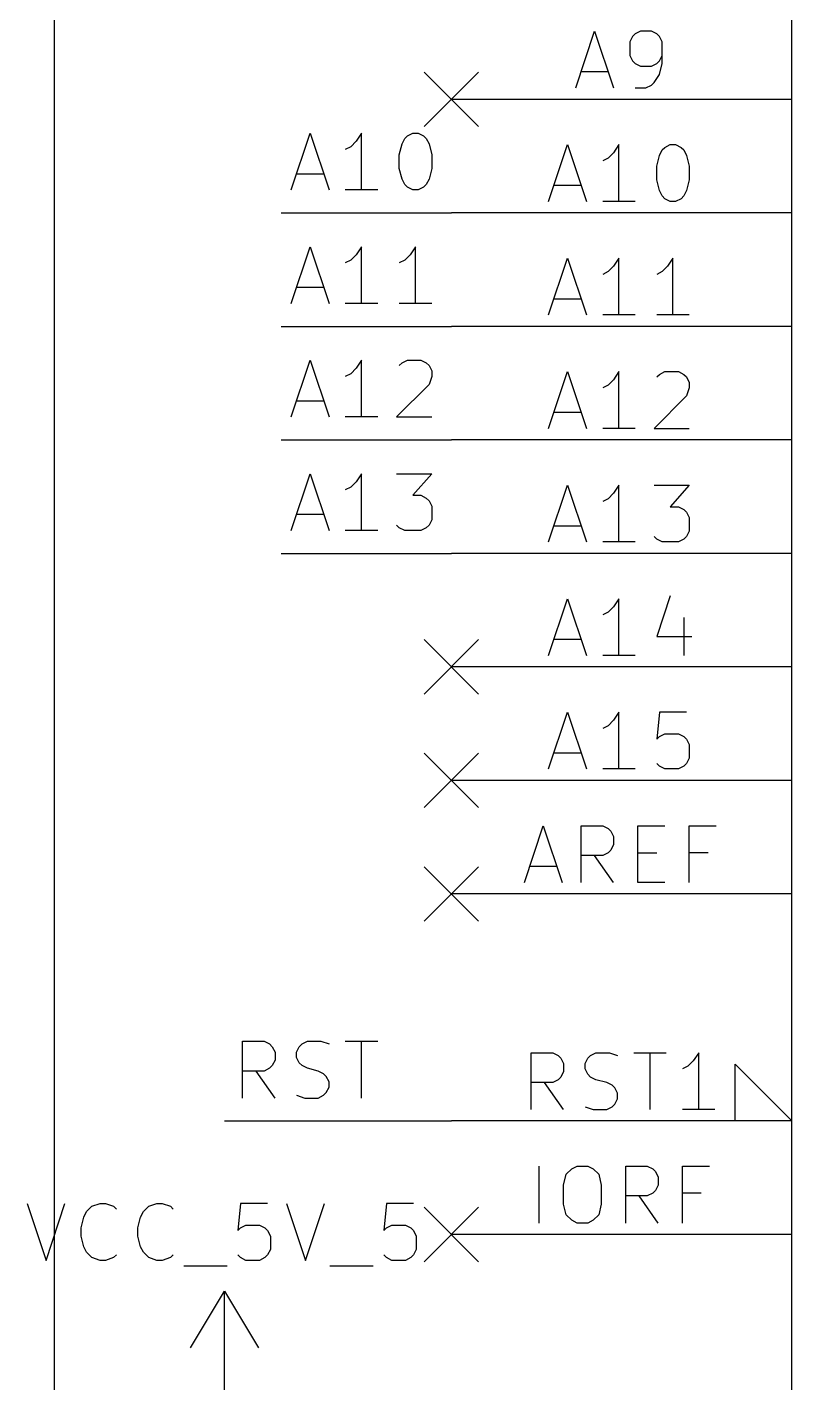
# Model space of a CAD drawing. Extents: x 0.4 to 11.3, y -7.9 to -0.4.
# Drawn here: x 3.626 to 4.3, y -4.931 to -3.736 of the extents above; entities that cross this region are included whole.
import ezdxf

# ---------------------------------------------------------------- set-up
doc = ezdxf.new("R2010")
doc.units = 0
doc.header["$MEASUREMENT"] = 0
for name, color, linetype in [('BLUE2', 5, 'CONTINUOUS'), ('BLUE3', 171, 'CONTINUOUS'), ('CYAN2', 4, 'CONTINUOUS'), ('GRAY1', 251, 'CONTINUOUS'), ('GREEN3', 91, 'CONTINUOUS'), ('LYELLOW', 51, 'CONTINUOUS'), ('RED2', 1, 'CONTINUOUS'), ('RED3', 11, 'CONTINUOUS')]:
    doc.layers.add(name, color=color, linetype=linetype)

msp = doc.modelspace()

# ---------------------------------------------------------------- linework, layer by layer
at = {"layer": 'BLUE2', "linetype": 'CONTINUOUS'}
for p, q in [((3.976, -3.776), (4.024, -3.824)), ((4.024, -3.776), (3.976, -3.824)), ((3.976, -4.276), (4.024, -4.324)), ((4.024, -4.276), (3.976, -4.324)), ((3.976, -4.376), (4.024, -4.424)), ((4.024, -4.376), (3.976, -4.424)), ((3.976, -4.476), (4.024, -4.524)), ((4.024, -4.476), (3.976, -4.524)), ((3.976, -4.776), (4.024, -4.824)), ((4.024, -4.776), (3.976, -4.824))]:
    msp.add_line(p, q, dxfattribs=at)
at = {"layer": 'BLUE3', "linetype": 'CONTINUOUS'}
msp.add_line((3.65, -0.85), (3.65, -6.45), dxfattribs=at)
at = {"layer": 'CYAN2', "linetype": 'CONTINUOUS'}
for p, q in [((3.6262, -4.7728), (3.6429, -4.8228)), ((3.6429, -4.8228), (3.6595, -4.7728)), ((3.6786, -4.7799), (3.6833, -4.7752)), ((3.6833, -4.7752), (3.6905, -4.7728)), ((3.6905, -4.7728), (3.6952, -4.7728)), ((3.6952, -4.7728), (3.7024, -4.7752)), ((3.7024, -4.7752), (3.7048, -4.7776)), ((3.7286, -4.7799), (3.7333, -4.7752)), ((3.7333, -4.7752), (3.7405, -4.7728)), ((3.7405, -4.7728), (3.7452, -4.7728)), ((3.7452, -4.7728), (3.7524, -4.7752)), ((3.7524, -4.7752), (3.7548, -4.7776)), ((3.8143, -4.7728), (3.8119, -4.7966)), ((3.8381, -4.7728), (3.8143, -4.7728)), ((3.8548, -4.7728), (3.8714, -4.8228)), ((3.8714, -4.8228), (3.8881, -4.7728)), ((3.9429, -4.7728), (3.9405, -4.7966)), ((3.9667, -4.7728), (3.9429, -4.7728)), ((3.6738, -4.7942), (3.6762, -4.7847)), ((3.6762, -4.7847), (3.6786, -4.7799)), ((3.7238, -4.7942), (3.7262, -4.7847)), ((3.7262, -4.7847), (3.7286, -4.7799)), ((3.6738, -4.8014), (3.6738, -4.7942)), ((3.6762, -4.8109), (3.6738, -4.8014)), ((3.7238, -4.8014), (3.7238, -4.7942)), ((3.7262, -4.8109), (3.7238, -4.8014)), ((3.8119, -4.7966), (3.8143, -4.7942)), ((3.8143, -4.7942), (3.819, -4.7919)), ((3.819, -4.7919), (3.831, -4.7919)), ((3.831, -4.7919), (3.8357, -4.7942)), ((3.8357, -4.7942), (3.8381, -4.7966)), ((3.8381, -4.7966), (3.8405, -4.8014)), ((3.8405, -4.8014), (3.8405, -4.8133)), ((3.9405, -4.7966), (3.9429, -4.7942)), ((3.9429, -4.7942), (3.9476, -4.7919)), ((3.9476, -4.7919), (3.9595, -4.7919)), ((3.9595, -4.7919), (3.9643, -4.7942)), ((3.9643, -4.7942), (3.9667, -4.7966)), ((3.9667, -4.7966), (3.969, -4.8014)), ((3.969, -4.8014), (3.969, -4.8133)), ((3.6786, -4.8157), (3.6762, -4.8109)), ((3.7286, -4.8157), (3.7262, -4.8109)), ((3.8405, -4.8133), (3.8381, -4.818)), ((3.969, -4.8133), (3.9667, -4.818)), ((3.6833, -4.8204), (3.6786, -4.8157)), ((3.6905, -4.8228), (3.6833, -4.8204)), ((3.6952, -4.8228), (3.6905, -4.8228)), ((3.7024, -4.8204), (3.6952, -4.8228)), ((3.7048, -4.818), (3.7024, -4.8204)), ((3.7333, -4.8204), (3.7286, -4.8157)), ((3.7405, -4.8228), (3.7333, -4.8204)), ((3.7452, -4.8228), (3.7405, -4.8228)), ((3.7524, -4.8204), (3.7452, -4.8228)), ((3.7548, -4.818), (3.7524, -4.8204)), ((3.8143, -4.8204), (3.8119, -4.818)), ((3.819, -4.8228), (3.8143, -4.8204)), ((3.831, -4.8228), (3.819, -4.8228)), ((3.8357, -4.8204), (3.831, -4.8228)), ((3.8381, -4.818), (3.8357, -4.8204)), ((3.9429, -4.8204), (3.9405, -4.818)), ((3.9476, -4.8228), (3.9429, -4.8204)), ((3.9595, -4.8228), (3.9476, -4.8228)), ((3.9643, -4.8204), (3.9595, -4.8228)), ((3.9667, -4.818), (3.9643, -4.8204)), ((3.7643, -4.8276), (3.8024, -4.8276)), ((3.8929, -4.8276), (3.931, -4.8276))]:
    msp.add_line(p, q, dxfattribs=at)
at = {"layer": 'GRAY1', "linetype": 'CONTINUOUS'}
for p, q in [((3.8589, -3.8798), (3.8755, -3.8298)), ((3.8755, -3.8298), (3.8922, -3.8798)), ((3.9208, -3.8298), (3.916, -3.8369)), ((3.9208, -3.8798), (3.9208, -3.8298)), ((3.9589, -3.8346), (3.9613, -3.8322)), ((3.9613, -3.8322), (3.966, -3.8298)), ((3.966, -3.8298), (3.9708, -3.8298)), ((3.9708, -3.8298), (3.9755, -3.8322)), ((3.9755, -3.8322), (3.9779, -3.8346)), ((3.9113, -3.8417), (3.9065, -3.8441)), ((3.916, -3.8369), (3.9113, -3.8417)), ((3.9541, -3.8488), (3.9565, -3.8393)), ((3.9565, -3.8393), (3.9589, -3.8346)), ((3.9779, -3.8346), (3.9803, -3.8393)), ((3.9803, -3.8393), (3.9827, -3.8488)), ((3.9541, -3.8608), (3.9541, -3.8488)), ((3.9827, -3.8488), (3.9827, -3.8608)), ((3.8636, -3.8655), (3.8874, -3.8655)), ((3.9565, -3.8703), (3.9541, -3.8608)), ((3.9827, -3.8608), (3.9803, -3.8703)), ((3.9351, -3.8798), (3.9065, -3.8798)), ((3.9589, -3.875), (3.9565, -3.8703)), ((3.9613, -3.8774), (3.9589, -3.875)), ((3.966, -3.8798), (3.9613, -3.8774)), ((3.9708, -3.8798), (3.966, -3.8798)), ((3.9755, -3.8774), (3.9708, -3.8798)), ((3.9779, -3.875), (3.9755, -3.8774)), ((3.9803, -3.8703), (3.9779, -3.875)), ((3.8589, -3.9798), (3.8755, -3.9298)), ((3.8755, -3.9298), (3.8922, -3.9798)), ((3.916, -3.9369), (3.9113, -3.9417)), ((3.9208, -3.9298), (3.916, -3.9369)), ((3.9208, -3.9798), (3.9208, -3.9298)), ((3.9636, -3.9369), (3.9589, -3.9417)), ((3.9684, -3.9298), (3.9636, -3.9369)), ((3.9684, -3.9798), (3.9684, -3.9298)), ((3.9113, -3.9417), (3.9065, -3.9441)), ((3.9589, -3.9417), (3.9541, -3.9441)), ((3.8636, -3.9655), (3.8874, -3.9655)), ((3.9351, -3.9798), (3.9065, -3.9798)), ((3.9827, -3.9798), (3.9541, -3.9798)), ((3.8589, -4.0798), (3.8755, -4.0298)), ((3.8755, -4.0298), (3.8922, -4.0798)), ((3.916, -4.0369), (3.9113, -4.0417)), ((3.9208, -4.0298), (3.916, -4.0369)), ((3.9208, -4.0798), (3.9208, -4.0298)), ((3.9541, -4.0346), (3.9565, -4.0322)), ((3.9565, -4.0322), (3.9613, -4.0298)), ((3.9613, -4.0298), (3.9732, -4.0298)), ((3.9732, -4.0298), (3.9779, -4.0322)), ((3.9779, -4.0322), (3.9803, -4.0346)), ((3.9803, -4.0346), (3.9827, -4.0393)), ((3.9113, -4.0417), (3.9065, -4.0441)), ((3.9827, -4.0441), (3.9803, -4.0512)), ((3.9827, -4.0393), (3.9827, -4.0441)), ((3.9803, -4.0512), (3.9517, -4.0798)), ((3.8636, -4.0655), (3.8874, -4.0655)), ((3.9351, -4.0798), (3.9065, -4.0798)), ((3.9517, -4.0798), (3.9827, -4.0798)), ((3.8589, -4.1798), (3.8755, -4.1298)), ((3.8755, -4.1298), (3.8922, -4.1798)), ((3.9208, -4.1298), (3.916, -4.1369)), ((3.9208, -4.1798), (3.9208, -4.1298)), ((3.9517, -4.1298), (3.9827, -4.1298)), ((3.9827, -4.1298), (3.966, -4.1488)), ((3.9113, -4.1417), (3.9065, -4.1441)), ((3.916, -4.1369), (3.9113, -4.1417)), ((3.966, -4.1488), (3.9732, -4.1488)), ((3.9732, -4.1488), (3.9779, -4.1512)), ((3.9779, -4.1512), (3.9803, -4.1536)), ((3.9803, -4.1536), (3.9827, -4.1584)), ((3.8636, -4.1655), (3.8874, -4.1655)), ((3.9827, -4.1584), (3.9827, -4.1703)), ((3.9351, -4.1798), (3.9065, -4.1798)), ((3.9541, -4.1774), (3.9517, -4.175)), ((3.9589, -4.1798), (3.9541, -4.1774)), ((3.9732, -4.1798), (3.9589, -4.1798)), ((3.9779, -4.1774), (3.9732, -4.1798)), ((3.9803, -4.175), (3.9779, -4.1774)), ((3.9827, -4.1703), (3.9803, -4.175)), ((3.816, -4.6798), (3.816, -4.6298)), ((3.816, -4.6298), (3.8351, -4.6298)), ((3.8351, -4.6298), (3.8398, -4.6322)), ((3.8398, -4.6322), (3.8422, -4.6346)), ((3.866, -4.6346), (3.8684, -4.6322)), ((3.8684, -4.6322), (3.8732, -4.6298)), ((3.8732, -4.6298), (3.8851, -4.6298)), ((3.8851, -4.6298), (3.8922, -4.6322)), ((3.9065, -4.6298), (3.9351, -4.6298)), ((3.9208, -4.6798), (3.9208, -4.6298)), ((3.8422, -4.6346), (3.8446, -4.6393)), ((3.8446, -4.6393), (3.8446, -4.6465)), ((3.8636, -4.6393), (3.866, -4.6346)), ((3.8636, -4.6441), (3.8636, -4.6393)), ((3.866, -4.6488), (3.8636, -4.6441)), ((3.8351, -4.656), (3.816, -4.656)), ((3.8446, -4.6798), (3.8279, -4.656)), ((3.8398, -4.6536), (3.8351, -4.656)), ((3.8422, -4.6512), (3.8398, -4.6536)), ((3.8446, -4.6465), (3.8422, -4.6512)), ((3.8684, -4.6512), (3.866, -4.6488)), ((3.8732, -4.6536), (3.8684, -4.6512)), ((3.8827, -4.656), (3.8732, -4.6536)), ((3.8874, -4.6584), (3.8827, -4.656)), ((3.8898, -4.6608), (3.8874, -4.6584)), ((3.8922, -4.6655), (3.8898, -4.6608)), ((3.8922, -4.6703), (3.8922, -4.6655)), ((3.8636, -4.6774), (3.8708, -4.6798)), ((3.8708, -4.6798), (3.8827, -4.6798)), ((3.8827, -4.6798), (3.8874, -4.6774)), ((3.8874, -4.6774), (3.8898, -4.675)), ((3.8898, -4.675), (3.8922, -4.6703))]:
    msp.add_line(p, q, dxfattribs=at)
at = {"layer": 'GREEN3', "linetype": 'CONTINUOUS'}
for p, q in [((3.85, -3.9), (4, -3.9)), ((3.85, -4), (4, -4)), ((3.85, -4.1), (4, -4.1)), ((3.85, -4.2), (4, -4.2)), ((3.8, -4.7), (4, -4.7))]:
    msp.add_line(p, q, dxfattribs=at)
at = {"layer": 'LYELLOW', "linetype": 'CONTINUOUS'}
msp.add_line((4.3, -6.05), (4.3, -1.45), dxfattribs=at)
at = {"layer": 'RED2', "linetype": 'CONTINUOUS'}
for p, q in [((4.3, -6.05), (4.3, -1.45)), ((4.3, -3.8), (4, -3.8)), ((4.3, -3.8), (4, -3.8)), ((4.3, -3.9), (4, -3.9)), ((4.3, -3.9), (4, -3.9)), ((4.3, -4), (4, -4)), ((4.3, -4), (4, -4)), ((4.3, -4.1), (4, -4.1)), ((4.3, -4.1), (4, -4.1)), ((4.3, -4.2), (4, -4.2)), ((4.3, -4.2), (4, -4.2)), ((4.3, -4.3), (4, -4.3)), ((4.3, -4.3), (4, -4.3)), ((4.3, -4.4), (4, -4.4)), ((4.3, -4.4), (4, -4.4)), ((4.3, -4.5), (4, -4.5)), ((4.3, -4.5), (4, -4.5)), ((4.25, -4.7), (4.25, -4.65)), ((4.25, -4.65), (4.3, -4.7)), ((4.25, -4.7), (4.25, -4.65)), ((4.25, -4.65), (4.3, -4.7)), ((4.3, -4.7), (4, -4.7)), ((4.3, -4.7), (4, -4.7)), ((4.3, -4.8), (4, -4.8)), ((4.3, -4.8), (4, -4.8)), ((3.77, -4.9), (3.8, -4.85)), ((3.8, -4.95), (3.8, -4.85)), ((3.8, -4.85), (3.83, -4.9))]:
    msp.add_line(p, q, dxfattribs=at)
at = {"layer": 'RED3', "linetype": 'CONTINUOUS'}
for p, q in [((4.1095, -3.7899), (4.1262, -3.7399)), ((4.1095, -3.7899), (4.1262, -3.7399)), ((4.1262, -3.7399), (4.1429, -3.7899)), ((4.1262, -3.7399), (4.1429, -3.7899)), ((4.1595, -3.7446), (4.1571, -3.7494)), ((4.1595, -3.7446), (4.1571, -3.7494)), ((4.1571, -3.7494), (4.1571, -3.7613)), ((4.1571, -3.7494), (4.1571, -3.7613)), ((4.1619, -3.7423), (4.1595, -3.7446)), ((4.1619, -3.7423), (4.1595, -3.7446)), ((4.1667, -3.7399), (4.1619, -3.7423)), ((4.1667, -3.7399), (4.1619, -3.7423)), ((4.1762, -3.7399), (4.1667, -3.7399)), ((4.1762, -3.7399), (4.1667, -3.7399)), ((4.181, -3.7423), (4.1762, -3.7399)), ((4.181, -3.7423), (4.1762, -3.7399)), ((4.1833, -3.7446), (4.181, -3.7423)), ((4.1833, -3.7446), (4.181, -3.7423)), ((4.1857, -3.7494), (4.1833, -3.7446)), ((4.1857, -3.7494), (4.1833, -3.7446)), ((4.1857, -3.7684), (4.1857, -3.7494)), ((4.1857, -3.7684), (4.1857, -3.7494)), ((4.1571, -3.7613), (4.1595, -3.7661)), ((4.1571, -3.7613), (4.1595, -3.7661)), ((4.1833, -3.7661), (4.1857, -3.7613)), ((4.1833, -3.7661), (4.1857, -3.7613)), ((4.1595, -3.7661), (4.1619, -3.7684)), ((4.1595, -3.7661), (4.1619, -3.7684)), ((4.1619, -3.7684), (4.1667, -3.7708)), ((4.1619, -3.7684), (4.1667, -3.7708)), ((4.1667, -3.7708), (4.1762, -3.7708)), ((4.1667, -3.7708), (4.1762, -3.7708)), ((4.1762, -3.7708), (4.181, -3.7684)), ((4.1762, -3.7708), (4.181, -3.7684)), ((4.181, -3.7684), (4.1833, -3.7661)), ((4.181, -3.7684), (4.1833, -3.7661)), ((4.1833, -3.778), (4.1857, -3.7684)), ((4.1833, -3.778), (4.1857, -3.7684)), ((4.1143, -3.7756), (4.1381, -3.7756)), ((4.1143, -3.7756), (4.1381, -3.7756)), ((4.1762, -3.7875), (4.1786, -3.7851)), ((4.1762, -3.7875), (4.1786, -3.7851)), ((4.1786, -3.7851), (4.1833, -3.778)), ((4.1786, -3.7851), (4.1833, -3.778)), ((4.1619, -3.7899), (4.1714, -3.7899)), ((4.1619, -3.7899), (4.1714, -3.7899)), ((4.1714, -3.7899), (4.1762, -3.7875)), ((4.1714, -3.7899), (4.1762, -3.7875)), ((4.0857, -3.8899), (4.1024, -3.8399)), ((4.0857, -3.8899), (4.1024, -3.8399)), ((4.1024, -3.8399), (4.119, -3.8899)), ((4.1024, -3.8399), (4.119, -3.8899)), ((4.1476, -3.8399), (4.1429, -3.847)), ((4.1476, -3.8399), (4.1429, -3.847)), ((4.1476, -3.8899), (4.1476, -3.8399)), ((4.1476, -3.8899), (4.1476, -3.8399)), ((4.1833, -3.8494), (4.1857, -3.8446)), ((4.1833, -3.8494), (4.1857, -3.8446)), ((4.1857, -3.8446), (4.1881, -3.8423)), ((4.1857, -3.8446), (4.1881, -3.8423)), ((4.1881, -3.8423), (4.1929, -3.8399)), ((4.1881, -3.8423), (4.1929, -3.8399)), ((4.1929, -3.8399), (4.1976, -3.8399)), ((4.1929, -3.8399), (4.1976, -3.8399)), ((4.1976, -3.8399), (4.2024, -3.8423)), ((4.1976, -3.8399), (4.2024, -3.8423)), ((4.2024, -3.8423), (4.2048, -3.8446)), ((4.2024, -3.8423), (4.2048, -3.8446)), ((4.2048, -3.8446), (4.2071, -3.8494)), ((4.2048, -3.8446), (4.2071, -3.8494)), ((4.1381, -3.8518), (4.1333, -3.8542)), ((4.1381, -3.8518), (4.1333, -3.8542)), ((4.1429, -3.847), (4.1381, -3.8518)), ((4.1429, -3.847), (4.1381, -3.8518)), ((4.181, -3.8589), (4.1833, -3.8494)), ((4.181, -3.8589), (4.1833, -3.8494)), ((4.2071, -3.8494), (4.2095, -3.8589)), ((4.2071, -3.8494), (4.2095, -3.8589)), ((4.181, -3.8708), (4.181, -3.8589)), ((4.181, -3.8708), (4.181, -3.8589)), ((4.2095, -3.8589), (4.2095, -3.8708)), ((4.2095, -3.8589), (4.2095, -3.8708)), ((4.0905, -3.8756), (4.1143, -3.8756)), ((4.0905, -3.8756), (4.1143, -3.8756)), ((4.1833, -3.8804), (4.181, -3.8708)), ((4.1833, -3.8804), (4.181, -3.8708)), ((4.1857, -3.8851), (4.1833, -3.8804)), ((4.1857, -3.8851), (4.1833, -3.8804)), ((4.2071, -3.8804), (4.2048, -3.8851)), ((4.2071, -3.8804), (4.2048, -3.8851)), ((4.2095, -3.8708), (4.2071, -3.8804)), ((4.2095, -3.8708), (4.2071, -3.8804)), ((4.1619, -3.8899), (4.1333, -3.8899)), ((4.1619, -3.8899), (4.1333, -3.8899)), ((4.1881, -3.8875), (4.1857, -3.8851)), ((4.1881, -3.8875), (4.1857, -3.8851)), ((4.1929, -3.8899), (4.1881, -3.8875)), ((4.1929, -3.8899), (4.1881, -3.8875)), ((4.1976, -3.8899), (4.1929, -3.8899)), ((4.1976, -3.8899), (4.1929, -3.8899)), ((4.2024, -3.8875), (4.1976, -3.8899)), ((4.2024, -3.8875), (4.1976, -3.8899)), ((4.2048, -3.8851), (4.2024, -3.8875)), ((4.2048, -3.8851), (4.2024, -3.8875)), ((4.0857, -3.9899), (4.1024, -3.9399)), ((4.0857, -3.9899), (4.1024, -3.9399)), ((4.1024, -3.9399), (4.119, -3.9899)), ((4.1024, -3.9399), (4.119, -3.9899)), ((4.1476, -3.9399), (4.1429, -3.947)), ((4.1476, -3.9399), (4.1429, -3.947)), ((4.1476, -3.9899), (4.1476, -3.9399)), ((4.1476, -3.9899), (4.1476, -3.9399)), ((4.1952, -3.9399), (4.1905, -3.947)), ((4.1952, -3.9399), (4.1905, -3.947)), ((4.1952, -3.9899), (4.1952, -3.9399)), ((4.1952, -3.9899), (4.1952, -3.9399)), ((4.1381, -3.9518), (4.1333, -3.9542)), ((4.1381, -3.9518), (4.1333, -3.9542)), ((4.1429, -3.947), (4.1381, -3.9518)), ((4.1429, -3.947), (4.1381, -3.9518)), ((4.1857, -3.9518), (4.181, -3.9542)), ((4.1857, -3.9518), (4.181, -3.9542)), ((4.1905, -3.947), (4.1857, -3.9518)), ((4.1905, -3.947), (4.1857, -3.9518)), ((4.0905, -3.9756), (4.1143, -3.9756)), ((4.0905, -3.9756), (4.1143, -3.9756)), ((4.1619, -3.9899), (4.1333, -3.9899)), ((4.1619, -3.9899), (4.1333, -3.9899)), ((4.2095, -3.9899), (4.181, -3.9899)), ((4.2095, -3.9899), (4.181, -3.9899)), ((4.0857, -4.0899), (4.1024, -4.0399)), ((4.0857, -4.0899), (4.1024, -4.0399)), ((4.1024, -4.0399), (4.119, -4.0899)), ((4.1024, -4.0399), (4.119, -4.0899)), ((4.1429, -4.047), (4.1381, -4.0518)), ((4.1429, -4.047), (4.1381, -4.0518)), ((4.1476, -4.0399), (4.1429, -4.047)), ((4.1476, -4.0399), (4.1429, -4.047)), ((4.1476, -4.0899), (4.1476, -4.0399)), ((4.1476, -4.0899), (4.1476, -4.0399)), ((4.181, -4.0446), (4.1833, -4.0423)), ((4.181, -4.0446), (4.1833, -4.0423)), ((4.1833, -4.0423), (4.1881, -4.0399)), ((4.1833, -4.0423), (4.1881, -4.0399)), ((4.1881, -4.0399), (4.2, -4.0399)), ((4.1881, -4.0399), (4.2, -4.0399)), ((4.2, -4.0399), (4.2048, -4.0423)), ((4.2, -4.0399), (4.2048, -4.0423)), ((4.2048, -4.0423), (4.2071, -4.0446)), ((4.2048, -4.0423), (4.2071, -4.0446)), ((4.2071, -4.0446), (4.2095, -4.0494)), ((4.2071, -4.0446), (4.2095, -4.0494)), ((4.1381, -4.0518), (4.1333, -4.0542)), ((4.1381, -4.0518), (4.1333, -4.0542)), ((4.2095, -4.0542), (4.2071, -4.0613)), ((4.2095, -4.0542), (4.2071, -4.0613)), ((4.2095, -4.0494), (4.2095, -4.0542)), ((4.2095, -4.0494), (4.2095, -4.0542)), ((4.2071, -4.0613), (4.1786, -4.0899)), ((4.2071, -4.0613), (4.1786, -4.0899)), ((4.0905, -4.0756), (4.1143, -4.0756)), ((4.0905, -4.0756), (4.1143, -4.0756)), ((4.1619, -4.0899), (4.1333, -4.0899)), ((4.1619, -4.0899), (4.1333, -4.0899)), ((4.1786, -4.0899), (4.2095, -4.0899)), ((4.1786, -4.0899), (4.2095, -4.0899)), ((4.0857, -4.1899), (4.1024, -4.1399)), ((4.0857, -4.1899), (4.1024, -4.1399)), ((4.1024, -4.1399), (4.119, -4.1899)), ((4.1024, -4.1399), (4.119, -4.1899)), ((4.1476, -4.1399), (4.1429, -4.147)), ((4.1476, -4.1399), (4.1429, -4.147)), ((4.1476, -4.1899), (4.1476, -4.1399)), ((4.1476, -4.1899), (4.1476, -4.1399)), ((4.1786, -4.1399), (4.2095, -4.1399)), ((4.1786, -4.1399), (4.2095, -4.1399)), ((4.2095, -4.1399), (4.1929, -4.1589)), ((4.2095, -4.1399), (4.1929, -4.1589)), ((4.1381, -4.1518), (4.1333, -4.1542)), ((4.1381, -4.1518), (4.1333, -4.1542)), ((4.1429, -4.147), (4.1381, -4.1518)), ((4.1429, -4.147), (4.1381, -4.1518)), ((4.1929, -4.1589), (4.2, -4.1589)), ((4.1929, -4.1589), (4.2, -4.1589)), ((4.2, -4.1589), (4.2048, -4.1613)), ((4.2, -4.1589), (4.2048, -4.1613)), ((4.2048, -4.1613), (4.2071, -4.1637)), ((4.2048, -4.1613), (4.2071, -4.1637)), ((4.2071, -4.1637), (4.2095, -4.1684)), ((4.2071, -4.1637), (4.2095, -4.1684)), ((4.0905, -4.1756), (4.1143, -4.1756)), ((4.0905, -4.1756), (4.1143, -4.1756)), ((4.2095, -4.1684), (4.2095, -4.1804)), ((4.2095, -4.1684), (4.2095, -4.1804)), ((4.1619, -4.1899), (4.1333, -4.1899)), ((4.1619, -4.1899), (4.1333, -4.1899)), ((4.181, -4.1875), (4.1786, -4.1851)), ((4.181, -4.1875), (4.1786, -4.1851)), ((4.1857, -4.1899), (4.181, -4.1875)), ((4.1857, -4.1899), (4.181, -4.1875)), ((4.2, -4.1899), (4.1857, -4.1899)), ((4.2, -4.1899), (4.1857, -4.1899)), ((4.2048, -4.1875), (4.2, -4.1899)), ((4.2048, -4.1875), (4.2, -4.1899)), ((4.2071, -4.1851), (4.2048, -4.1875)), ((4.2071, -4.1851), (4.2048, -4.1875)), ((4.2095, -4.1804), (4.2071, -4.1851)), ((4.2095, -4.1804), (4.2071, -4.1851)), ((4.0857, -4.2899), (4.1024, -4.2399)), ((4.0857, -4.2899), (4.1024, -4.2399)), ((4.1024, -4.2399), (4.119, -4.2899)), ((4.1024, -4.2399), (4.119, -4.2899)), ((4.1476, -4.2399), (4.1429, -4.247)), ((4.1476, -4.2399), (4.1429, -4.247)), ((4.1476, -4.2899), (4.1476, -4.2399)), ((4.1476, -4.2899), (4.1476, -4.2399)), ((4.1929, -4.2375), (4.181, -4.2732)), ((4.1929, -4.2375), (4.181, -4.2732)), ((4.1381, -4.2518), (4.1333, -4.2542)), ((4.1381, -4.2518), (4.1333, -4.2542)), ((4.1429, -4.247), (4.1381, -4.2518)), ((4.1429, -4.247), (4.1381, -4.2518)), ((4.2048, -4.2565), (4.2048, -4.2899)), ((4.2048, -4.2565), (4.2048, -4.2899)), ((4.0905, -4.2756), (4.1143, -4.2756)), ((4.0905, -4.2756), (4.1143, -4.2756)), ((4.181, -4.2732), (4.2119, -4.2732)), ((4.181, -4.2732), (4.2119, -4.2732)), ((4.1619, -4.2899), (4.1333, -4.2899)), ((4.1619, -4.2899), (4.1333, -4.2899)), ((4.0857, -4.3899), (4.1024, -4.3399)), ((4.0857, -4.3899), (4.1024, -4.3399)), ((4.1024, -4.3399), (4.119, -4.3899)), ((4.1024, -4.3399), (4.119, -4.3899)), ((4.1429, -4.347), (4.1381, -4.3518)), ((4.1429, -4.347), (4.1381, -4.3518)), ((4.1476, -4.3399), (4.1429, -4.347)), ((4.1476, -4.3399), (4.1429, -4.347)), ((4.1476, -4.3899), (4.1476, -4.3399)), ((4.1476, -4.3899), (4.1476, -4.3399)), ((4.1833, -4.3399), (4.181, -4.3637)), ((4.1833, -4.3399), (4.181, -4.3637)), ((4.2071, -4.3399), (4.1833, -4.3399)), ((4.2071, -4.3399), (4.1833, -4.3399)), ((4.1381, -4.3518), (4.1333, -4.3542)), ((4.1381, -4.3518), (4.1333, -4.3542)), ((4.1833, -4.3613), (4.1881, -4.3589)), ((4.1833, -4.3613), (4.1881, -4.3589)), ((4.1881, -4.3589), (4.2, -4.3589)), ((4.1881, -4.3589), (4.2, -4.3589)), ((4.2, -4.3589), (4.2048, -4.3613)), ((4.2, -4.3589), (4.2048, -4.3613)), ((4.181, -4.3637), (4.1833, -4.3613)), ((4.181, -4.3637), (4.1833, -4.3613)), ((4.2048, -4.3613), (4.2071, -4.3637)), ((4.2048, -4.3613), (4.2071, -4.3637)), ((4.2071, -4.3637), (4.2095, -4.3684)), ((4.2071, -4.3637), (4.2095, -4.3684)), ((4.2095, -4.3684), (4.2095, -4.3804)), ((4.2095, -4.3684), (4.2095, -4.3804)), ((4.0905, -4.3756), (4.1143, -4.3756)), ((4.0905, -4.3756), (4.1143, -4.3756)), ((4.2095, -4.3804), (4.2071, -4.3851)), ((4.2095, -4.3804), (4.2071, -4.3851)), ((4.1619, -4.3899), (4.1333, -4.3899)), ((4.1619, -4.3899), (4.1333, -4.3899)), ((4.1833, -4.3875), (4.181, -4.3851)), ((4.1833, -4.3875), (4.181, -4.3851)), ((4.1881, -4.3899), (4.1833, -4.3875)), ((4.1881, -4.3899), (4.1833, -4.3875)), ((4.2, -4.3899), (4.1881, -4.3899)), ((4.2, -4.3899), (4.1881, -4.3899)), ((4.2048, -4.3875), (4.2, -4.3899)), ((4.2048, -4.3875), (4.2, -4.3899)), ((4.2071, -4.3851), (4.2048, -4.3875)), ((4.2071, -4.3851), (4.2048, -4.3875)), ((4.0643, -4.4899), (4.0809, -4.4399)), ((4.0643, -4.4899), (4.0809, -4.4399)), ((4.0809, -4.4399), (4.0976, -4.4899)), ((4.0809, -4.4399), (4.0976, -4.4899)), ((4.1143, -4.4899), (4.1143, -4.4399)), ((4.1143, -4.4399), (4.1333, -4.4399)), ((4.1143, -4.4899), (4.1143, -4.4399)), ((4.1143, -4.4399), (4.1333, -4.4399)), ((4.1333, -4.4399), (4.1381, -4.4423)), ((4.1333, -4.4399), (4.1381, -4.4423)), ((4.1381, -4.4423), (4.1405, -4.4446)), ((4.1381, -4.4423), (4.1405, -4.4446)), ((4.1643, -4.4899), (4.1643, -4.4399)), ((4.1643, -4.4399), (4.1881, -4.4399)), ((4.1643, -4.4899), (4.1643, -4.4399)), ((4.1643, -4.4399), (4.1881, -4.4399)), ((4.2095, -4.4899), (4.2095, -4.4399)), ((4.2095, -4.4399), (4.2333, -4.4399)), ((4.2095, -4.4899), (4.2095, -4.4399)), ((4.2095, -4.4399), (4.2333, -4.4399)), ((4.1405, -4.4446), (4.1429, -4.4494)), ((4.1405, -4.4446), (4.1429, -4.4494)), ((4.1429, -4.4494), (4.1429, -4.4565)), ((4.1429, -4.4494), (4.1429, -4.4565)), ((4.1333, -4.4661), (4.1143, -4.4661)), ((4.1333, -4.4661), (4.1143, -4.4661)), ((4.1429, -4.4899), (4.1262, -4.4661)), ((4.1429, -4.4899), (4.1262, -4.4661)), ((4.1381, -4.4637), (4.1333, -4.4661)), ((4.1381, -4.4637), (4.1333, -4.4661)), ((4.1405, -4.4613), (4.1381, -4.4637)), ((4.1405, -4.4613), (4.1381, -4.4637)), ((4.1429, -4.4565), (4.1405, -4.4613)), ((4.1429, -4.4565), (4.1405, -4.4613)), ((4.1643, -4.4637), (4.181, -4.4637)), ((4.1643, -4.4637), (4.181, -4.4637)), ((4.2262, -4.4637), (4.2095, -4.4637)), ((4.2262, -4.4637), (4.2095, -4.4637)), ((4.069, -4.4756), (4.0929, -4.4756)), ((4.069, -4.4756), (4.0929, -4.4756)), ((4.1881, -4.4899), (4.1643, -4.4899)), ((4.1881, -4.4899), (4.1643, -4.4899)), ((4.0702, -4.6899), (4.0702, -4.6399)), ((4.0702, -4.6399), (4.0893, -4.6399)), ((4.0702, -4.6899), (4.0702, -4.6399)), ((4.0702, -4.6399), (4.0893, -4.6399)), ((4.0893, -4.6399), (4.094, -4.6423)), ((4.0893, -4.6399), (4.094, -4.6423)), ((4.094, -4.6423), (4.0964, -4.6446)), ((4.094, -4.6423), (4.0964, -4.6446)), ((4.0964, -4.6446), (4.0988, -4.6494)), ((4.0964, -4.6446), (4.0988, -4.6494)), ((4.1179, -4.6494), (4.1202, -4.6446)), ((4.1179, -4.6494), (4.1202, -4.6446)), ((4.1202, -4.6446), (4.1226, -4.6423)), ((4.1202, -4.6446), (4.1226, -4.6423)), ((4.1226, -4.6423), (4.1274, -4.6399)), ((4.1226, -4.6423), (4.1274, -4.6399)), ((4.1274, -4.6399), (4.1393, -4.6399)), ((4.1274, -4.6399), (4.1393, -4.6399)), ((4.1393, -4.6399), (4.1464, -4.6423)), ((4.1393, -4.6399), (4.1464, -4.6423)), ((4.1607, -4.6399), (4.1893, -4.6399)), ((4.1607, -4.6399), (4.1893, -4.6399)), ((4.175, -4.6899), (4.175, -4.6399)), ((4.175, -4.6899), (4.175, -4.6399)), ((4.2179, -4.6399), (4.2131, -4.647)), ((4.2179, -4.6399), (4.2131, -4.647)), ((4.2179, -4.6899), (4.2179, -4.6399)), ((4.2179, -4.6899), (4.2179, -4.6399)), ((4.0988, -4.6565), (4.0964, -4.6613)), ((4.0988, -4.6565), (4.0964, -4.6613)), ((4.0988, -4.6494), (4.0988, -4.6565)), ((4.0988, -4.6494), (4.0988, -4.6565)), ((4.1179, -4.6542), (4.1179, -4.6494)), ((4.1179, -4.6542), (4.1179, -4.6494)), ((4.1202, -4.6589), (4.1179, -4.6542)), ((4.1202, -4.6589), (4.1179, -4.6542)), ((4.2083, -4.6518), (4.2036, -4.6542)), ((4.2083, -4.6518), (4.2036, -4.6542)), ((4.2131, -4.647), (4.2083, -4.6518)), ((4.2131, -4.647), (4.2083, -4.6518)), ((4.0893, -4.6661), (4.0702, -4.6661)), ((4.0893, -4.6661), (4.0702, -4.6661)), ((4.0988, -4.6899), (4.0821, -4.6661)), ((4.0988, -4.6899), (4.0821, -4.6661)), ((4.094, -4.6637), (4.0893, -4.6661)), ((4.094, -4.6637), (4.0893, -4.6661)), ((4.0964, -4.6613), (4.094, -4.6637)), ((4.0964, -4.6613), (4.094, -4.6637)), ((4.1226, -4.6613), (4.1202, -4.6589)), ((4.1226, -4.6613), (4.1202, -4.6589)), ((4.1274, -4.6637), (4.1226, -4.6613)), ((4.1274, -4.6637), (4.1226, -4.6613)), ((4.1369, -4.6661), (4.1274, -4.6637)), ((4.1369, -4.6661), (4.1274, -4.6637)), ((4.1417, -4.6684), (4.1369, -4.6661)), ((4.1417, -4.6684), (4.1369, -4.6661)), ((4.144, -4.6708), (4.1417, -4.6684)), ((4.144, -4.6708), (4.1417, -4.6684)), ((4.1464, -4.6756), (4.144, -4.6708)), ((4.1464, -4.6756), (4.144, -4.6708)), ((4.144, -4.6851), (4.1464, -4.6804)), ((4.144, -4.6851), (4.1464, -4.6804)), ((4.1464, -4.6804), (4.1464, -4.6756)), ((4.1464, -4.6804), (4.1464, -4.6756)), ((4.1179, -4.6875), (4.125, -4.6899)), ((4.1179, -4.6875), (4.125, -4.6899)), ((4.125, -4.6899), (4.1369, -4.6899)), ((4.125, -4.6899), (4.1369, -4.6899)), ((4.1369, -4.6899), (4.1417, -4.6875)), ((4.1369, -4.6899), (4.1417, -4.6875)), ((4.1417, -4.6875), (4.144, -4.6851)), ((4.1417, -4.6875), (4.144, -4.6851)), ((4.2321, -4.6899), (4.2036, -4.6899)), ((4.2321, -4.6899), (4.2036, -4.6899)), ((4.0774, -4.7899), (4.0774, -4.7399)), ((4.0774, -4.7899), (4.0774, -4.7399)), ((4.106, -4.7423), (4.1107, -4.7399)), ((4.106, -4.7423), (4.1107, -4.7399)), ((4.1107, -4.7399), (4.1202, -4.7399)), ((4.1107, -4.7399), (4.1202, -4.7399)), ((4.1202, -4.7399), (4.125, -4.7423)), ((4.1202, -4.7399), (4.125, -4.7423)), ((4.1536, -4.7899), (4.1536, -4.7399)), ((4.1536, -4.7399), (4.1726, -4.7399)), ((4.1536, -4.7899), (4.1536, -4.7399)), ((4.1536, -4.7399), (4.1726, -4.7399)), ((4.1726, -4.7399), (4.1774, -4.7423)), ((4.1726, -4.7399), (4.1774, -4.7423)), ((4.2036, -4.7899), (4.2036, -4.7399)), ((4.2036, -4.7399), (4.2274, -4.7399)), ((4.2036, -4.7899), (4.2036, -4.7399)), ((4.2036, -4.7399), (4.2274, -4.7399)), ((4.0988, -4.7565), (4.1012, -4.747)), ((4.0988, -4.7565), (4.1012, -4.747)), ((4.1012, -4.747), (4.106, -4.7423)), ((4.1012, -4.747), (4.106, -4.7423)), ((4.125, -4.7423), (4.1298, -4.747)), ((4.125, -4.7423), (4.1298, -4.747)), ((4.1298, -4.747), (4.1321, -4.7565)), ((4.1298, -4.747), (4.1321, -4.7565)), ((4.1774, -4.7423), (4.1798, -4.7446)), ((4.1774, -4.7423), (4.1798, -4.7446)), ((4.1798, -4.7446), (4.1821, -4.7494)), ((4.1798, -4.7446), (4.1821, -4.7494)), ((4.1821, -4.7494), (4.1821, -4.7565)), ((4.1821, -4.7494), (4.1821, -4.7565)), ((4.0988, -4.7732), (4.0988, -4.7565)), ((4.0988, -4.7732), (4.0988, -4.7565)), ((4.1321, -4.7565), (4.1321, -4.7732)), ((4.1321, -4.7565), (4.1321, -4.7732)), ((4.1774, -4.7637), (4.1726, -4.7661)), ((4.1774, -4.7637), (4.1726, -4.7661)), ((4.1798, -4.7613), (4.1774, -4.7637)), ((4.1798, -4.7613), (4.1774, -4.7637)), ((4.1821, -4.7565), (4.1798, -4.7613)), ((4.1821, -4.7565), (4.1798, -4.7613)), ((4.2202, -4.7637), (4.2036, -4.7637)), ((4.2202, -4.7637), (4.2036, -4.7637)), ((4.1012, -4.7827), (4.0988, -4.7732)), ((4.1012, -4.7827), (4.0988, -4.7732)), ((4.1321, -4.7732), (4.1298, -4.7827)), ((4.1321, -4.7732), (4.1298, -4.7827)), ((4.1726, -4.7661), (4.1536, -4.7661)), ((4.1726, -4.7661), (4.1536, -4.7661)), ((4.1821, -4.7899), (4.1655, -4.7661)), ((4.1821, -4.7899), (4.1655, -4.7661)), ((4.106, -4.7875), (4.1012, -4.7827)), ((4.106, -4.7875), (4.1012, -4.7827)), ((4.1107, -4.7899), (4.106, -4.7875)), ((4.1107, -4.7899), (4.106, -4.7875)), ((4.125, -4.7875), (4.1202, -4.7899)), ((4.125, -4.7875), (4.1202, -4.7899)), ((4.1298, -4.7827), (4.125, -4.7875)), ((4.1298, -4.7827), (4.125, -4.7875)), ((4.1202, -4.7899), (4.1107, -4.7899)), ((4.1202, -4.7899), (4.1107, -4.7899))]:
    msp.add_line(p, q, dxfattribs=at)

doc.saveas('drawing.dxf')
